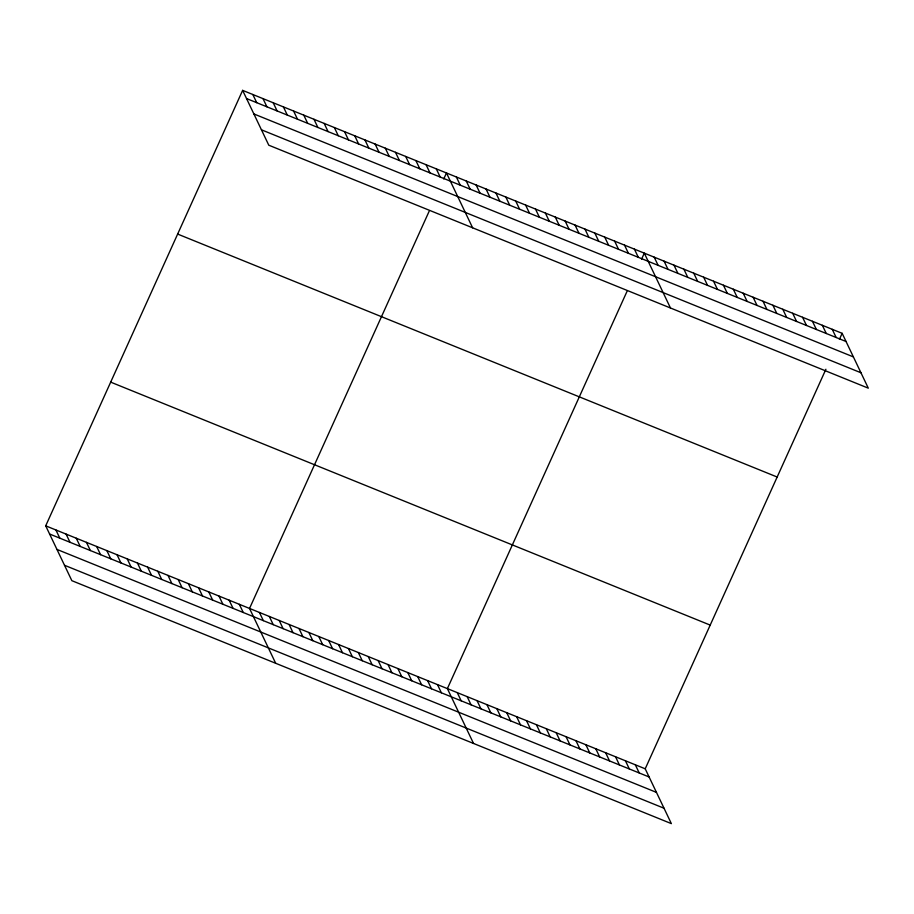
<?xml version="1.0" encoding="UTF-8"?>
<svg xmlns="http://www.w3.org/2000/svg" width="914" height="914" viewBox="0 0 914 914"><rect width="100%" height="100%" fill="white"/><g stroke="black" fill="none" stroke-linecap="round" stroke-linejoin="round"><path stroke-width="1.37" d="M45.7 525.836L645.215 768.8L671.367 823.628L71.852 580.676L45.7 525.836L242.633 90.372L842.148 333.324L868.3 388.164L268.785 145.2L242.633 90.372M429.134 211.294L249.533 608.45L275.685 663.278M443.758 178.961L446.466 172.975L472.618 227.803M626.97 291.475L447.38 688.619L473.532 743.459M641.594 259.142L644.301 253.144L670.465 307.984M645.215 768.8L825.902 369.256M839.44 339.311L842.148 333.324M246.529 98.552L846.044 341.505M253.875 113.942L853.39 356.906M261.438 129.811L860.954 372.763M177.647 234.075L777.163 477.028M110.685 382.132L710.201 625.096M49.607 534.027L649.123 776.98M56.942 549.417L656.458 792.381M64.517 565.275L664.032 808.239M832.254 329.314L836.161 337.506M822.36 325.304L826.267 333.496M812.466 321.294L816.373 329.486M802.572 317.295L806.479 325.475M792.689 313.285L796.585 321.465M782.795 309.275L786.691 317.455M772.901 305.265L776.809 313.445M763.007 301.254L766.915 309.435M753.113 297.244L757.021 305.436M743.231 293.234L747.126 301.426M733.336 289.224L737.232 297.416M723.442 285.225L727.35 293.405M713.548 281.215L717.456 289.395M703.654 277.205L707.562 285.385M693.76 273.195L697.668 281.375M683.878 269.184L687.774 277.365M673.984 265.174L677.88 273.355M664.09 261.164L667.997 269.356M654.196 257.154L658.103 265.346M634.407 249.145L638.315 257.325M624.525 245.135L628.421 253.315M614.631 241.125L618.538 249.305M604.737 237.114L608.644 245.295M594.843 233.104L598.75 241.285M584.949 229.094L588.856 237.286M575.066 225.084L578.962 233.276M565.172 221.074L569.068 229.265M555.278 217.075L559.185 225.255M545.384 213.065L549.291 221.245M535.49 209.055L539.397 217.235M525.596 205.044L529.503 213.225M515.713 201.034L519.609 209.215M505.819 197.024L509.715 205.204M495.925 193.014L499.832 201.206M486.031 189.004L489.938 197.196M476.137 184.994L480.044 193.185M466.254 180.995L470.15 189.175M456.36 176.985L460.256 185.165M436.275 168.839L440.182 177.03M426.084 164.714L429.98 172.895M415.893 160.578L419.789 168.77M405.702 156.454L409.598 164.634M395.511 152.318L399.407 160.51M385.32 148.194L389.215 156.374M375.117 144.058L379.024 152.25M364.926 139.933L368.833 148.114M354.735 135.798L358.642 143.989M344.544 131.673L348.451 139.853M334.353 127.537L338.26 135.729M635.321 764.789L639.229 772.97M324.162 123.413L328.069 131.593M625.427 760.779L629.335 768.96M313.97 119.277L317.878 127.457M615.545 756.769L619.441 764.961M303.779 115.153L307.687 123.333M605.651 752.759L609.547 760.951M293.588 111.017L297.496 119.197M595.757 748.749L599.664 756.941M283.397 106.892L287.304 115.073M585.863 744.75L589.77 752.93M273.206 102.756L277.113 110.937M575.969 740.74L579.876 748.92M263.015 98.632L266.922 106.812M566.074 736.73L569.982 744.91M252.824 94.496L256.72 102.676M556.192 732.72L560.088 740.9M546.298 728.709L550.194 736.89M536.404 724.699L540.311 732.891M526.51 720.689L530.417 728.881M516.616 716.679L520.523 724.871M506.733 712.68L510.629 720.86M496.839 708.67L500.735 716.85M486.945 704.66L490.852 712.84M477.051 700.65L480.958 708.83M467.157 696.639L471.064 704.82M457.263 692.629L461.17 700.81M437.486 684.609L441.382 692.801M427.592 680.599L431.499 688.79M417.698 676.6L421.605 684.78M407.804 672.59L411.711 680.77M397.91 668.58L401.817 676.76M388.027 664.569L391.923 672.75M378.133 660.559L382.041 668.74M368.239 656.549L372.147 664.741M358.345 652.539L362.252 660.731M348.451 648.529L352.358 656.72M338.568 644.53L342.464 652.71M328.674 640.52L332.57 648.7M318.78 636.51L322.688 644.69M308.886 632.499L312.794 640.68M298.992 628.489L302.9 636.67M289.098 624.479L293.006 632.659M279.216 620.469L283.112 628.661M269.322 616.459L273.217 624.65M259.427 612.46L263.335 620.64M239.342 604.314L243.25 612.494M229.151 600.19L233.059 608.37M218.96 596.054L222.867 604.234M208.769 591.929L212.676 600.11M198.578 587.793L202.485 595.974M188.387 583.669L192.283 591.849M178.196 579.533L182.092 587.713M168.005 575.409L171.901 583.589M157.814 571.273L161.709 579.453M147.622 567.137L151.518 575.329M137.431 563.013L141.327 571.193M127.229 558.877L131.136 567.068M117.038 554.752L120.945 562.933M106.847 550.616L110.754 558.808M96.656 546.492L100.563 554.672M86.464 542.356L90.372 550.548M76.273 538.232L80.181 546.412M66.082 534.096L69.99 542.288M55.891 529.971L59.798 538.152"/></g></svg>
